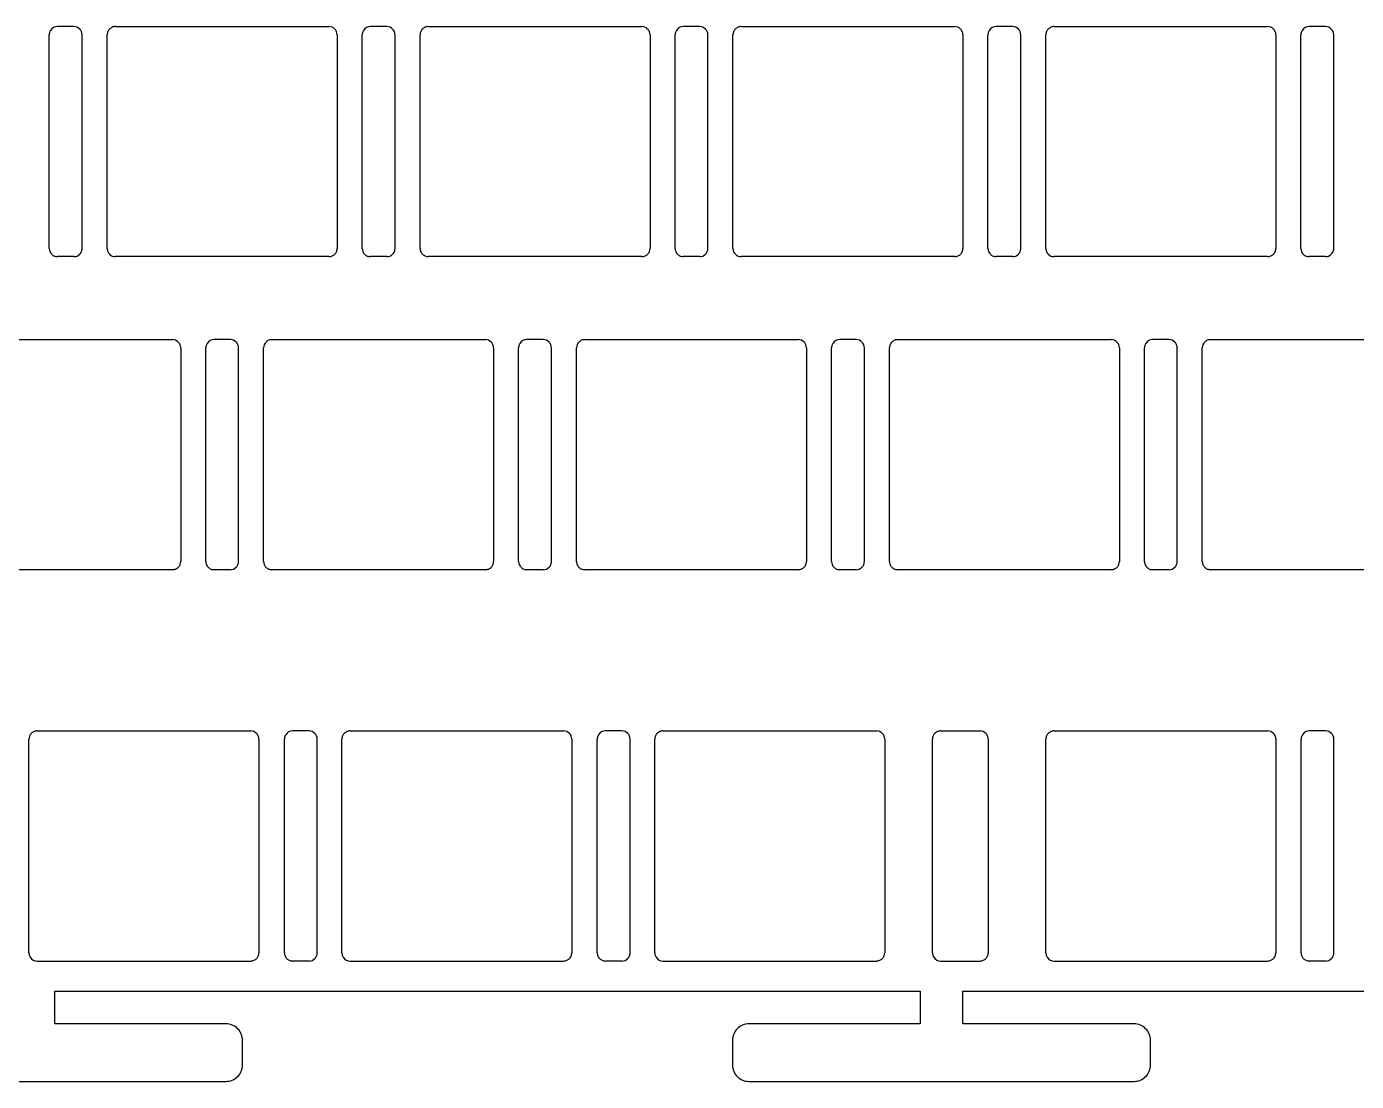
# Model space of a CAD drawing. Header units: millimetres. Extents: x -167 to 146, y -50 to 78.
# Drawn here: x -93.9 to -13, y -50 to 14.2 of the extents above; entities that cross this region are included whole.
import ezdxf

# ---------------------------------------------------------------- set-up
doc = ezdxf.new("R2010")
doc.units = ezdxf.units.MM
doc.layers.get('0').update_dxf_attribs({"linetype": 'CONTINUOUS'})

msp = doc.modelspace()

# ---------------------------------------------------------------- linework, layer by layer
for p, q in [((-88.527, 14.153), (-75.527, 14.153)), ((-75.173, 14.006), (-75.173, 14.006)), ((-69.477, 14.153), (-56.477, 14.153)), ((-56.123, 14.006), (-56.123, 14.006)), ((-50.427, 14.153), (-37.427, 14.153)), ((-37.073, 14.006), (-37.073, 14.006)), ((-31.377, 14.153), (-18.377, 14.153)), ((-18.023, 14.006), (-18.023, 14.006)), ((-92.552, 0.653), (-92.552, 13.653)), ((-90.552, 0.653), (-90.552, 13.653)), ((-89.027, 0.653), (-89.027, 13.653)), ((-75.027, 13.653), (-75.027, 0.653)), ((-73.502, 0.653), (-73.502, 13.653)), ((-71.502, 0.653), (-71.502, 13.653)), ((-69.977, 0.653), (-69.977, 13.653)), ((-55.977, 13.653), (-55.977, 0.653)), ((-54.452, 0.653), (-54.452, 13.653)), ((-52.452, 0.653), (-52.452, 13.653)), ((-50.927, 0.653), (-50.927, 13.653)), ((-36.927, 13.653), (-36.927, 0.653)), ((-35.402, 0.653), (-35.402, 13.653)), ((-33.402, 0.653), (-33.402, 13.653)), ((-31.877, 0.653), (-31.877, 13.653)), ((-17.877, 13.653), (-17.877, 0.653)), ((-16.352, 0.653), (-16.352, 13.653)), ((-14.352, 0.653), (-14.352, 13.653)), ((-91.052, 0.153), (-92.052, 0.153)), ((-75.527, 0.153), (-88.527, 0.153)), ((-72.002, 0.153), (-73.002, 0.153)), ((-56.477, 0.153), (-69.477, 0.153)), ((-52.952, 0.153), (-53.952, 0.153)), ((-37.427, 0.153), (-50.427, 0.153)), ((-33.902, 0.153), (-34.902, 0.153)), ((-18.377, 0.153), (-31.377, 0.153)), ((-14.852, 0.153), (-15.852, 0.153)), ((-98.052, -4.897), (-85.052, -4.897)), ((-84.698, -5.044), (-84.698, -5.044)), ((-84.552, -5.397), (-84.552, -18.397)), ((-83.027, -18.397), (-83.027, -5.397)), ((-81.027, -18.397), (-81.027, -5.397)), ((-79.502, -18.397), (-79.502, -5.397)), ((-79.002, -4.897), (-66.002, -4.897)), ((-65.648, -5.044), (-65.648, -5.044)), ((-65.502, -5.397), (-65.502, -18.397)), ((-63.977, -18.397), (-63.977, -5.397)), ((-61.977, -18.397), (-61.977, -5.397)), ((-60.452, -18.397), (-60.452, -5.397)), ((-59.952, -4.897), (-46.952, -4.897)), ((-46.598, -5.044), (-46.598, -5.044)), ((-46.452, -5.397), (-46.452, -18.397)), ((-44.927, -18.397), (-44.927, -5.397)), ((-42.927, -18.397), (-42.927, -5.397)), ((-41.402, -18.397), (-41.402, -5.397)), ((-40.902, -4.897), (-27.902, -4.897)), ((-27.548, -5.044), (-27.548, -5.044)), ((-27.402, -5.397), (-27.402, -18.397)), ((-25.877, -18.397), (-25.877, -5.397)), ((-23.877, -18.397), (-23.877, -5.397)), ((-22.352, -18.397), (-22.352, -5.397)), ((-21.852, -4.897), (-8.852, -4.897)), ((-85.052, -18.897), (-98.052, -18.897)), ((-81.527, -18.897), (-82.527, -18.897)), ((-66.002, -18.897), (-79.002, -18.897)), ((-62.477, -18.897), (-63.477, -18.897)), ((-46.952, -18.897), (-59.952, -18.897)), ((-43.427, -18.897), (-44.427, -18.897)), ((-27.902, -18.897), (-40.902, -18.897)), ((-24.377, -18.897), (-25.377, -18.897)), ((-8.852, -18.897), (-21.852, -18.897)), ((-93.289, -28.71), (-80.289, -28.71)), ((-79.936, -28.856), (-79.936, -28.857)), ((-74.239, -28.71), (-61.239, -28.71)), ((-60.886, -28.856), (-60.886, -28.857)), ((-55.189, -28.71), (-42.189, -28.71)), ((-41.836, -28.856), (-41.836, -28.857)), ((-38.284, -28.71), (-35.884, -28.71)), ((-31.377, -28.71), (-18.377, -28.71)), ((-18.023, -28.856), (-18.023, -28.857)), ((-93.789, -42.21), (-93.789, -29.21)), ((-79.789, -29.21), (-79.789, -42.21)), ((-78.239, -42.21), (-78.239, -29.21)), ((-76.239, -42.21), (-76.239, -29.21)), ((-74.739, -42.21), (-74.739, -29.21)), ((-60.739, -29.21), (-60.739, -42.21)), ((-59.189, -42.21), (-59.189, -29.21)), ((-57.189, -42.21), (-57.189, -29.21)), ((-55.689, -42.21), (-55.689, -29.21)), ((-41.689, -29.21), (-41.689, -42.21)), ((-38.784, -42.21), (-38.784, -29.21)), ((-35.384, -29.21), (-35.384, -42.21)), ((-31.877, -42.21), (-31.877, -29.21)), ((-17.877, -29.21), (-17.877, -42.21)), ((-16.339, -42.21), (-16.339, -29.21)), ((-14.339, -42.21), (-14.339, -29.21)), ((-93.289, -42.71), (-80.289, -42.71)), ((-93.289, -42.71), (-93.289, -42.71)), ((-76.739, -42.71), (-77.739, -42.71)), ((-74.239, -42.71), (-61.239, -42.71)), ((-74.239, -42.71), (-74.239, -42.71)), ((-57.689, -42.71), (-58.689, -42.71)), ((-55.189, -42.71), (-42.189, -42.71)), ((-55.189, -42.71), (-55.189, -42.71)), ((-38.284, -42.71), (-35.884, -42.71)), ((-38.284, -42.71), (-38.284, -42.71)), ((-31.377, -42.71), (-18.377, -42.71)), ((-31.377, -42.71), (-31.377, -42.71)), ((-14.839, -42.71), (-15.839, -42.71))]:
    msp.add_line(p, q)
msp.add_lwpolyline([(-105.239, -50.036), (-81.792, -50.036, 0.414214), (-80.792, -49.036), (-80.792, -47.536, 0.414214), (-81.792, -46.536), (-92.216, -46.536), (-92.216, -44.536), (-39.532, -44.536), (-39.532, -46.536), (-49.955, -46.536, 0.414214), (-50.955, -47.536), (-50.955, -49.036, 0.414214), (-49.955, -50.036), (-26.508, -50.036, 0.414214), (-25.508, -49.036), (-25.508, -47.536, 0.414214), (-26.508, -46.536), (-36.932, -46.536), (-36.932, -44.536), (15.753, -44.536)], format="xyb")
for centre, radius, start, end in [((-92.053, 13.653), 0.499, 157.48173, 180.01857), ((-92.05, 13.651), 0.502, 147.16153, 157.46929), ((-92.052, 13.653), 0.5, 89.99853, 147.12714), ((-92.05, 13.651), 0.502, 147.15012, 147.16153), ((-92.052, 13.653), 0.5, 89.98707, 89.99853), ((-91.052, 13.653), 0.5, -0.00208, 89.99705), ((-75.528, 13.652), 0.502, 22.54072, 44.92649), ((-75.528, 13.652), 0.502, 21.66453, 22.54072), ((-75.527, 13.653), 0.5, -0.00032, 21.6202), ((-73.003, 13.653), 0.499, 157.48173, 180.01857), ((-73, 13.651), 0.502, 147.16153, 157.46929), ((-73.002, 13.653), 0.5, 89.99853, 147.12714), ((-73, 13.651), 0.502, 147.15012, 147.16153), ((-73.002, 13.653), 0.5, 89.98707, 89.99853), ((-72.002, 13.652), 0.5, 0.01361, 89.9807), ((-56.478, 13.652), 0.502, 22.54072, 44.92649), ((-56.478, 13.652), 0.502, 21.66453, 22.54072), ((-56.477, 13.653), 0.5, -0.00032, 21.6202), ((-53.953, 13.653), 0.499, 157.48173, 180.01857), ((-53.95, 13.651), 0.502, 147.16153, 157.46929), ((-53.952, 13.653), 0.5, 89.99853, 147.12714), ((-53.95, 13.651), 0.502, 147.15012, 147.16153), ((-53.952, 13.653), 0.5, 89.98707, 89.99853), ((-52.952, 13.653), 0.5, -0.00208, 89.99705), ((-37.428, 13.652), 0.502, 22.54072, 44.92649), ((-37.428, 13.652), 0.502, 21.66453, 22.54072), ((-37.427, 13.653), 0.5, -0.00032, 21.6202), ((-34.903, 13.653), 0.499, 157.48173, 180.01857), ((-34.9, 13.651), 0.502, 147.16153, 157.46929), ((-34.902, 13.653), 0.5, 89.99853, 147.12714), ((-34.9, 13.651), 0.502, 147.15012, 147.16153), ((-34.902, 13.653), 0.5, 89.98707, 89.99853), ((-33.902, 13.653), 0.5, -0.00208, 89.99705), ((-18.378, 13.652), 0.502, 22.54072, 44.92649), ((-18.378, 13.652), 0.502, 21.66453, 22.54072), ((-18.377, 13.653), 0.5, -0.00032, 21.6202), ((-15.853, 13.653), 0.499, 157.48173, 180.01857), ((-15.85, 13.651), 0.502, 147.16153, 157.46929), ((-15.852, 13.653), 0.5, 89.99853, 147.12714), ((-15.85, 13.651), 0.502, 147.15012, 147.16153), ((-15.852, 13.653), 0.5, 89.98707, 89.99853), ((-14.852, 13.653), 0.5, -0.00208, 89.99705), ((-85.053, -5.398), 0.502, 22.54044, 44.92659), ((-85.053, -5.398), 0.502, 21.70714, 22.54044), ((-85.052, -5.397), 0.5, -0.00005, 21.66352), ((-82.528, -5.397), 0.499, 157.48173, 180.01857), ((-82.525, -5.399), 0.502, 147.16153, 157.46929), ((-82.527, -5.397), 0.5, 89.99853, 147.12714), ((-82.525, -5.399), 0.502, 147.15012, 147.16153), ((-82.527, -5.397), 0.5, 89.98707, 89.99853), ((-81.527, -5.398), 0.5, 0.01361, 89.9807), ((-66.003, -5.398), 0.502, 22.54044, 44.92659), ((-66.003, -5.398), 0.502, 21.70714, 22.54044), ((-66.002, -5.397), 0.5, -0.00005, 21.66352), ((-63.478, -5.397), 0.499, 157.48173, 180.01857), ((-63.475, -5.399), 0.502, 147.16153, 157.46929), ((-63.477, -5.397), 0.5, 89.99853, 147.12714), ((-63.475, -5.399), 0.502, 147.15012, 147.16153), ((-63.477, -5.397), 0.5, 89.98707, 89.99853), ((-62.477, -5.398), 0.5, 0.01361, 89.9807), ((-46.953, -5.398), 0.502, 22.54044, 44.92659), ((-46.953, -5.398), 0.502, 21.70714, 22.54044), ((-46.952, -5.397), 0.5, -0.00005, 21.66352), ((-44.428, -5.397), 0.499, 157.48173, 180.01857), ((-44.425, -5.399), 0.502, 147.16153, 157.46929), ((-44.427, -5.397), 0.5, 89.99853, 147.12714), ((-44.425, -5.399), 0.502, 147.15012, 147.16153), ((-44.427, -5.397), 0.5, 89.98707, 89.99853), ((-43.427, -5.398), 0.5, 0.01361, 89.9807), ((-27.903, -5.398), 0.502, 22.54044, 44.92659), ((-27.903, -5.398), 0.502, 21.70714, 22.54044), ((-27.902, -5.397), 0.5, -0.00005, 21.66352), ((-25.378, -5.397), 0.499, 157.48173, 180.01857), ((-25.375, -5.399), 0.502, 147.16153, 157.46929), ((-25.377, -5.397), 0.5, 89.99853, 147.12714), ((-25.375, -5.399), 0.502, 147.15012, 147.16153), ((-25.377, -5.397), 0.5, 89.98707, 89.99853), ((-24.377, -5.398), 0.5, 0.01361, 89.9807), ((-80.291, -29.211), 0.502, 22.54044, 44.92659), ((-80.291, -29.211), 0.502, 21.70716, 22.54044), ((-80.289, -29.21), 0.5, -0.00005, 21.66354), ((-77.74, -29.21), 0.499, 157.48176, 180.01856), ((-77.737, -29.211), 0.502, 147.16159, 157.45775), ((-77.739, -29.21), 0.5, 89.99852, 147.13861), ((-77.739, -29.21), 0.5, 89.98706, 89.99852), ((-76.74, -29.21), 0.5, 0.01361, 89.9807), ((-61.241, -29.211), 0.502, 22.54044, 44.92659), ((-61.241, -29.211), 0.502, 21.70716, 22.54044), ((-61.239, -29.21), 0.5, -0.00005, 21.66354), ((-58.69, -29.21), 0.499, 157.48176, 180.01856), ((-58.687, -29.211), 0.502, 147.16159, 157.45775), ((-58.689, -29.21), 0.5, 89.99852, 147.13861), ((-58.689, -29.21), 0.5, 89.98706, 89.99852), ((-57.69, -29.21), 0.5, 0.01361, 89.9807), ((-42.191, -29.211), 0.502, 22.54044, 44.92659), ((-42.191, -29.211), 0.502, 21.70716, 22.54044), ((-42.189, -29.21), 0.5, -0.00005, 21.66354), ((-18.378, -29.211), 0.502, 22.54044, 44.92659), ((-18.378, -29.211), 0.502, 21.70716, 22.54044), ((-18.377, -29.21), 0.5, -0.00005, 21.66354), ((-15.84, -29.21), 0.499, 157.48176, 180.01856), ((-15.837, -29.211), 0.502, 147.16159, 157.45775), ((-15.839, -29.21), 0.5, 89.99852, 147.13861), ((-15.839, -29.21), 0.5, 89.98706, 89.99852), ((-14.84, -29.21), 0.5, 0.01361, 89.9807), ((-93.29, -42.21), 0.499, 179.98142, 202.50682), ((-93.287, -42.209), 0.502, 202.53034, 212.77516), ((-93.289, -42.21), 0.5, 212.80896, 269.99004), ((-93.289, -42.21), 0.5, 212.79751, 212.80896), ((-74.24, -42.21), 0.499, 179.98142, 202.50682), ((-74.237, -42.209), 0.502, 202.53034, 212.77516), ((-74.239, -42.21), 0.5, 212.80896, 269.99004), ((-74.239, -42.21), 0.5, 212.79751, 212.80896), ((-55.19, -42.21), 0.499, 179.98142, 202.50682), ((-55.187, -42.209), 0.502, 202.53034, 212.77516), ((-55.189, -42.21), 0.5, 212.80896, 269.99004), ((-55.189, -42.21), 0.5, 212.79751, 212.80896), ((-38.284, -42.21), 0.5, 212.84383, 269.99005), ((-31.378, -42.21), 0.499, 179.98142, 202.50682), ((-31.375, -42.209), 0.502, 202.53034, 212.77516), ((-31.377, -42.21), 0.5, 212.80896, 269.99004), ((-31.377, -42.21), 0.5, 212.79751, 212.80896)]:
    msp.add_arc(centre, radius, start, end)
for centre in [(-75.485, 13.752), (-56.435, 13.752), (-37.385, 13.752), (-18.335, 13.752), (-85.01, -5.298), (-65.96, -5.298), (-46.91, -5.298), (-27.86, -5.298), (-80.248, -29.111), (-61.198, -29.111), (-42.148, -29.111), (-18.335, -29.111)]:
    msp.add_ellipse(centre, major_axis=(-0.413, 0.173), ratio=0.875966, start_param=4.273687, end_param=5.157863)
for points, knots in [([(-91.052, 14.153), (-91.353, 14.153), (-91.655, 14.153), (-91.993, 14.153), (-92.024, 14.153), (-92.052, 14.153)], [0, 0, 0, 0, 0.0904295, 0.0904295, 0.1014512, 0.1014512, 0.1014512, 0.1014512]), ([(-88.527, 14.153), (-88.561, 14.153), (-88.595, 14.149), (-88.662, 14.135), (-88.695, 14.125), (-88.791, 14.083), (-88.844, 14.043), (-88.927, 13.959), (-88.962, 13.906), (-89, 13.818), (-89.01, 13.786), (-89.023, 13.72), (-89.027, 13.686), (-89.027, 13.653)], [0, 0, 0, 0, 0.01027009, 0.01027009, 0.02053614, 0.02053614, 0.04201604, 0.04201604, 0.06606372, 0.06606372, 0.07896035, 0.07896035, 0.09191855, 0.09191855, 0.09191855, 0.09191855]), ([(-72.002, 14.153), (-72.303, 14.153), (-72.605, 14.153), (-72.943, 14.153), (-72.974, 14.153), (-73.002, 14.153)], [0, 0, 0, 0, 0.0904295, 0.0904295, 0.1014512, 0.1014512, 0.1014512, 0.1014512]), ([(-69.477, 14.153), (-69.511, 14.153), (-69.545, 14.149), (-69.612, 14.135), (-69.645, 14.125), (-69.741, 14.083), (-69.794, 14.043), (-69.877, 13.959), (-69.912, 13.906), (-69.95, 13.818), (-69.96, 13.786), (-69.973, 13.72), (-69.977, 13.686), (-69.977, 13.653)], [0, 0, 0, 0, 0.01027009, 0.01027009, 0.02053614, 0.02053614, 0.04201604, 0.04201604, 0.06606372, 0.06606372, 0.07896035, 0.07896035, 0.09191855, 0.09191855, 0.09191855, 0.09191855]), ([(-52.952, 14.153), (-53.253, 14.153), (-53.555, 14.153), (-53.893, 14.153), (-53.924, 14.153), (-53.952, 14.153)], [0, 0, 0, 0, 0.0904295, 0.0904295, 0.1014512, 0.1014512, 0.1014512, 0.1014512]), ([(-50.427, 14.153), (-50.461, 14.153), (-50.495, 14.149), (-50.562, 14.135), (-50.595, 14.125), (-50.691, 14.083), (-50.744, 14.043), (-50.827, 13.959), (-50.862, 13.906), (-50.9, 13.818), (-50.91, 13.786), (-50.923, 13.72), (-50.927, 13.686), (-50.927, 13.653)], [0, 0, 0, 0, 0.01027009, 0.01027009, 0.02053614, 0.02053614, 0.04201604, 0.04201604, 0.06606372, 0.06606372, 0.07896035, 0.07896035, 0.09191855, 0.09191855, 0.09191855, 0.09191855]), ([(-33.902, 14.153), (-34.203, 14.153), (-34.505, 14.153), (-34.843, 14.153), (-34.874, 14.153), (-34.902, 14.153)], [0, 0, 0, 0, 0.0904295, 0.0904295, 0.1014512, 0.1014512, 0.1014512, 0.1014512]), ([(-31.377, 14.153), (-31.411, 14.153), (-31.445, 14.149), (-31.512, 14.135), (-31.545, 14.125), (-31.641, 14.083), (-31.694, 14.043), (-31.777, 13.959), (-31.812, 13.906), (-31.85, 13.818), (-31.86, 13.786), (-31.873, 13.72), (-31.877, 13.686), (-31.877, 13.653)], [0, 0, 0, 0, 0.01027009, 0.01027009, 0.02053614, 0.02053614, 0.04201604, 0.04201604, 0.06606372, 0.06606372, 0.07896035, 0.07896035, 0.09191855, 0.09191855, 0.09191855, 0.09191855]), ([(-14.852, 14.153), (-15.153, 14.153), (-15.455, 14.153), (-15.793, 14.153), (-15.824, 14.153), (-15.852, 14.153)], [0, 0, 0, 0, 0.0904295, 0.0904295, 0.1014512, 0.1014512, 0.1014512, 0.1014512]), ([(-92.552, 0.653), (-92.552, 0.521), (-92.498, 0.391), (-92.405, 0.299), (-92.405, 0.299), (-92.359, 0.253), (-92.304, 0.216), (-92.243, 0.191), (-92.243, 0.191), (-92.183, 0.166), (-92.118, 0.153), (-92.052, 0.153)], [-7337.2849401, -7337.2849401, -7337.2849401, -7337.2849401, -7336.882192, -7336.882192, -7336.882089, -7336.882089, -7336.6847632, -7336.6847632, -7336.6846628, -7336.6846628, -7336.4870475, -7336.4870475, -7336.4870475, -7336.4870475]), ([(-91.052, 0.153), (-90.92, 0.153), (-90.79, 0.207), (-90.698, 0.299), (-90.698, 0.299), (-90.652, 0.345), (-90.615, 0.401), (-90.59, 0.461), (-90.59, 0.461), (-90.565, 0.522), (-90.552, 0.587), (-90.552, 0.653)], [-7335.4870539, -7335.4870539, -7335.4870539, -7335.4870539, -7335.0843058, -7335.0843058, -7335.0842029, -7335.0842029, -7334.8868771, -7334.8868771, -7334.8867766, -7334.8867766, -7334.6891613, -7334.6891613, -7334.6891613, -7334.6891613]), ([(-89.027, 0.653), (-89.027, 0.587), (-89.014, 0.522), (-88.989, 0.461), (-88.989, 0.461), (-88.964, 0.401), (-88.927, 0.345), (-88.881, 0.299), (-88.881, 0.299), (-88.788, 0.207), (-88.659, 0.153), (-88.527, 0.153)], [-2646.9492453, -2646.9492453, -2646.9492453, -2646.9492453, -2646.7517285, -2646.7517285, -2646.751628, -2646.751628, -2646.5543003, -2646.5543003, -2646.5541994, -2646.5541994, -2646.1513534, -2646.1513534, -2646.1513534, -2646.1513534]), ([(-75.527, 0.153), (-75.493, 0.153), (-75.459, 0.156), (-75.392, 0.17), (-75.359, 0.18), (-75.263, 0.222), (-75.21, 0.262), (-75.127, 0.346), (-75.092, 0.399), (-75.054, 0.487), (-75.044, 0.519), (-75.03, 0.585), (-75.027, 0.619), (-75.027, 0.653)], [0, 0, 0, 0, 0.01027007, 0.01027007, 0.02053614, 0.02053614, 0.04201604, 0.04201604, 0.06606376, 0.06606376, 0.07896042, 0.07896042, 0.09191864, 0.09191864, 0.09191864, 0.09191864]), ([(-73.502, 0.653), (-73.502, 0.521), (-73.448, 0.391), (-73.355, 0.299), (-73.355, 0.299), (-73.309, 0.253), (-73.254, 0.216), (-73.193, 0.191), (-73.193, 0.191), (-73.133, 0.166), (-73.068, 0.153), (-73.002, 0.153)], [-7025.5943971, -7025.5943971, -7025.5943971, -7025.5943971, -7025.191649, -7025.191649, -7025.191546, -7025.191546, -7024.9942201, -7024.9942201, -7024.9941197, -7024.9941197, -7024.7965044, -7024.7965044, -7024.7965044, -7024.7965044]), ([(-72.002, 0.153), (-71.87, 0.153), (-71.74, 0.207), (-71.648, 0.299), (-71.648, 0.299), (-71.602, 0.345), (-71.565, 0.401), (-71.54, 0.461), (-71.54, 0.461), (-71.515, 0.522), (-71.502, 0.587), (-71.502, 0.653)], [-7023.7965109, -7023.7965109, -7023.7965109, -7023.7965109, -7023.3937628, -7023.3937628, -7023.3936598, -7023.3936598, -7023.196334, -7023.196334, -7023.1962335, -7023.1962335, -7022.9986183, -7022.9986183, -7022.9986183, -7022.9986183]), ([(-69.977, 0.653), (-69.977, 0.618), (-69.973, 0.584), (-69.959, 0.517), (-69.949, 0.485), (-69.907, 0.388), (-69.868, 0.336), (-69.783, 0.253), (-69.73, 0.218), (-69.642, 0.18), (-69.61, 0.17), (-69.544, 0.156), (-69.511, 0.153), (-69.477, 0.153)], [0, 0, 0, 0, 0.01027008, 0.01027008, 0.02053614, 0.02053614, 0.04201601, 0.04201601, 0.06606367, 0.06606367, 0.07896028, 0.07896028, 0.09191847, 0.09191847, 0.09191847, 0.09191847]), ([(-56.477, 0.153), (-56.443, 0.153), (-56.409, 0.156), (-56.342, 0.17), (-56.309, 0.18), (-56.213, 0.222), (-56.16, 0.262), (-56.077, 0.346), (-56.042, 0.399), (-56.004, 0.487), (-55.994, 0.519), (-55.98, 0.585), (-55.977, 0.619), (-55.977, 0.653)], [0, 0, 0, 0, 0.01027007, 0.01027007, 0.02053614, 0.02053614, 0.04201604, 0.04201604, 0.06606376, 0.06606376, 0.07896042, 0.07896042, 0.09191864, 0.09191864, 0.09191864, 0.09191864]), ([(-54.452, 0.653), (-54.452, 0.521), (-54.398, 0.391), (-54.305, 0.299), (-54.305, 0.299), (-54.259, 0.253), (-54.204, 0.216), (-54.143, 0.191), (-54.143, 0.191), (-54.083, 0.166), (-54.018, 0.153), (-53.952, 0.153)], [-6994.4229226, -6994.4229226, -6994.4229226, -6994.4229226, -6994.0201745, -6994.0201745, -6994.0200715, -6994.0200715, -6993.8227457, -6993.8227457, -6993.8226453, -6993.8226453, -6993.62503, -6993.62503, -6993.62503, -6993.62503]), ([(-52.952, 0.153), (-52.82, 0.153), (-52.69, 0.207), (-52.598, 0.299), (-52.598, 0.299), (-52.552, 0.345), (-52.515, 0.401), (-52.49, 0.461), (-52.49, 0.461), (-52.465, 0.522), (-52.452, 0.587), (-52.452, 0.653)], [-6992.6250364, -6992.6250364, -6992.6250364, -6992.6250364, -6992.2222883, -6992.2222883, -6992.2221854, -6992.2221854, -6992.0248596, -6992.0248596, -6992.0247591, -6992.0247591, -6991.8271438, -6991.8271438, -6991.8271438, -6991.8271438]), ([(-50.927, 0.653), (-50.927, 0.587), (-50.914, 0.522), (-50.889, 0.461), (-50.889, 0.461), (-50.864, 0.401), (-50.827, 0.345), (-50.781, 0.299), (-50.781, 0.299), (-50.688, 0.207), (-50.559, 0.153), (-50.427, 0.153)], [-2536.5685985, -2536.5685985, -2536.5685985, -2536.5685985, -2536.3710817, -2536.3710817, -2536.3709812, -2536.3709812, -2536.1736535, -2536.1736535, -2536.1735526, -2536.1735526, -2535.7707066, -2535.7707066, -2535.7707066, -2535.7707066]), ([(-37.427, 0.153), (-37.393, 0.153), (-37.359, 0.156), (-37.292, 0.17), (-37.259, 0.18), (-37.163, 0.222), (-37.11, 0.262), (-37.027, 0.346), (-36.992, 0.399), (-36.954, 0.487), (-36.944, 0.519), (-36.93, 0.585), (-36.927, 0.619), (-36.927, 0.653)], [0, 0, 0, 0, 0.01027007, 0.01027007, 0.02053614, 0.02053614, 0.04201604, 0.04201604, 0.06606376, 0.06606376, 0.07896042, 0.07896042, 0.09191864, 0.09191864, 0.09191864, 0.09191864]), ([(-35.402, 0.653), (-35.402, 0.521), (-35.348, 0.391), (-35.255, 0.299), (-35.255, 0.299), (-35.209, 0.253), (-35.154, 0.216), (-35.093, 0.191), (-35.093, 0.191), (-35.033, 0.166), (-34.968, 0.153), (-34.902, 0.153)], [-6963.2514482, -6963.2514482, -6963.2514482, -6963.2514482, -6962.8487001, -6962.8487001, -6962.8485971, -6962.8485971, -6962.6512713, -6962.6512713, -6962.6511708, -6962.6511708, -6962.4535556, -6962.4535556, -6962.4535556, -6962.4535556]), ([(-33.902, 0.153), (-33.77, 0.153), (-33.64, 0.207), (-33.548, 0.299), (-33.548, 0.299), (-33.502, 0.345), (-33.465, 0.401), (-33.44, 0.461), (-33.44, 0.461), (-33.415, 0.522), (-33.402, 0.587), (-33.402, 0.653)], [-6961.453562, -6961.453562, -6961.453562, -6961.453562, -6961.0508139, -6961.0508139, -6961.0507109, -6961.0507109, -6960.8533851, -6960.8533851, -6960.8532847, -6960.8532847, -6960.6556694, -6960.6556694, -6960.6556694, -6960.6556694]), ([(-31.877, 0.653), (-31.877, 0.587), (-31.864, 0.522), (-31.839, 0.461), (-31.839, 0.461), (-31.814, 0.401), (-31.777, 0.345), (-31.731, 0.299), (-31.731, 0.299), (-31.638, 0.207), (-31.509, 0.153), (-31.377, 0.153)], [-2481.3782751, -2481.3782751, -2481.3782751, -2481.3782751, -2481.1807584, -2481.1807584, -2481.1806578, -2481.1806578, -2480.9833301, -2480.9833301, -2480.9832292, -2480.9832292, -2480.5803832, -2480.5803832, -2480.5803832, -2480.5803832]), ([(-18.377, 0.153), (-18.343, 0.153), (-18.309, 0.156), (-18.242, 0.17), (-18.209, 0.18), (-18.113, 0.222), (-18.06, 0.262), (-17.977, 0.346), (-17.942, 0.399), (-17.904, 0.487), (-17.894, 0.519), (-17.88, 0.585), (-17.877, 0.619), (-17.877, 0.653)], [0, 0, 0, 0, 0.01027007, 0.01027007, 0.02053614, 0.02053614, 0.04201604, 0.04201604, 0.06606376, 0.06606376, 0.07896042, 0.07896042, 0.09191864, 0.09191864, 0.09191864, 0.09191864]), ([(-16.352, 0.653), (-16.352, 0.521), (-16.298, 0.391), (-16.205, 0.299), (-16.205, 0.299), (-16.159, 0.253), (-16.104, 0.216), (-16.043, 0.191), (-16.043, 0.191), (-15.983, 0.166), (-15.918, 0.153), (-15.852, 0.153)], [-6932.0799738, -6932.0799738, -6932.0799738, -6932.0799738, -6931.6772257, -6931.6772257, -6931.6771227, -6931.6771227, -6931.4797969, -6931.4797969, -6931.4796964, -6931.4796964, -6931.2820811, -6931.2820811, -6931.2820811, -6931.2820811]), ([(-14.852, 0.153), (-14.72, 0.153), (-14.59, 0.207), (-14.498, 0.299), (-14.498, 0.299), (-14.452, 0.345), (-14.415, 0.401), (-14.39, 0.461), (-14.39, 0.461), (-14.365, 0.522), (-14.352, 0.587), (-14.352, 0.653)], [-6930.2820876, -6930.2820876, -6930.2820876, -6930.2820876, -6929.8793395, -6929.8793395, -6929.8792365, -6929.8792365, -6929.6819107, -6929.6819107, -6929.6818102, -6929.6818102, -6929.484195, -6929.484195, -6929.484195, -6929.484195]), ([(-81.527, -4.897), (-81.828, -4.897), (-82.13, -4.897), (-82.468, -4.897), (-82.499, -4.897), (-82.527, -4.897)], [0, 0, 0, 0, 0.0904295, 0.0904295, 0.1014512, 0.1014512, 0.1014512, 0.1014512]), ([(-79.002, -4.897), (-79.068, -4.897), (-79.133, -4.91), (-79.193, -4.935), (-79.193, -4.935), (-79.254, -4.961), (-79.309, -4.998), (-79.355, -5.044), (-79.355, -5.044), (-79.448, -5.136), (-79.502, -5.265), (-79.502, -5.397)], [-1904.8923052, -1904.8923052, -1904.8923052, -1904.8923052, -1904.6947907, -1904.6947907, -1904.6946901, -1904.6946901, -1904.4973625, -1904.4973625, -1904.4972615, -1904.4972615, -1904.0944156, -1904.0944156, -1904.0944156, -1904.0944156]), ([(-62.477, -4.897), (-62.778, -4.897), (-63.08, -4.897), (-63.418, -4.897), (-63.449, -4.897), (-63.477, -4.897)], [0, 0, 0, 0, 0.0904295, 0.0904295, 0.1014512, 0.1014512, 0.1014512, 0.1014512]), ([(-59.952, -4.897), (-60.018, -4.897), (-60.083, -4.91), (-60.143, -4.935), (-60.143, -4.935), (-60.204, -4.961), (-60.259, -4.998), (-60.305, -5.044), (-60.305, -5.044), (-60.398, -5.136), (-60.452, -5.265), (-60.452, -5.397)], [-1849.7019842, -1849.7019842, -1849.7019842, -1849.7019842, -1849.5044698, -1849.5044698, -1849.5043692, -1849.5043692, -1849.3070415, -1849.3070415, -1849.3069406, -1849.3069406, -1848.9040946, -1848.9040946, -1848.9040946, -1848.9040946]), ([(-43.427, -4.897), (-43.728, -4.897), (-44.03, -4.897), (-44.368, -4.897), (-44.399, -4.897), (-44.427, -4.897)], [0, 0, 0, 0, 0.0904295, 0.0904295, 0.1014512, 0.1014512, 0.1014512, 0.1014512]), ([(-40.902, -4.897), (-40.968, -4.897), (-41.033, -4.91), (-41.093, -4.935), (-41.093, -4.935), (-41.154, -4.961), (-41.209, -4.998), (-41.255, -5.044), (-41.255, -5.044), (-41.348, -5.136), (-41.402, -5.265), (-41.402, -5.397)], [-1794.5116633, -1794.5116633, -1794.5116633, -1794.5116633, -1794.3141488, -1794.3141488, -1794.3140482, -1794.3140482, -1794.1167206, -1794.1167206, -1794.1166196, -1794.1166196, -1793.7137737, -1793.7137737, -1793.7137737, -1793.7137737]), ([(-24.377, -4.897), (-24.678, -4.897), (-24.98, -4.897), (-25.318, -4.897), (-25.349, -4.897), (-25.377, -4.897)], [0, 0, 0, 0, 0.0904295, 0.0904295, 0.1014512, 0.1014512, 0.1014512, 0.1014512]), ([(-21.852, -4.897), (-21.918, -4.897), (-21.983, -4.91), (-22.043, -4.935), (-22.043, -4.935), (-22.104, -4.961), (-22.159, -4.998), (-22.205, -5.044), (-22.205, -5.044), (-22.298, -5.136), (-22.352, -5.265), (-22.352, -5.397)], [-1739.3213423, -1739.3213423, -1739.3213423, -1739.3213423, -1739.1238279, -1739.1238279, -1739.1237273, -1739.1237273, -1738.9263996, -1738.9263996, -1738.9262987, -1738.9262987, -1738.5234527, -1738.5234527, -1738.5234527, -1738.5234527]), ([(-85.052, -18.897), (-85.018, -18.897), (-84.984, -18.894), (-84.917, -18.88), (-84.884, -18.87), (-84.788, -18.828), (-84.735, -18.788), (-84.652, -18.704), (-84.617, -18.651), (-84.579, -18.563), (-84.569, -18.531), (-84.555, -18.465), (-84.552, -18.431), (-84.552, -18.397)], [0, 0, 0, 0, 0.01027007, 0.01027007, 0.02053613, 0.02053613, 0.04201603, 0.04201603, 0.06606374, 0.06606374, 0.07896039, 0.07896039, 0.09191861, 0.09191861, 0.09191861, 0.09191861]), ([(-83.027, -18.397), (-83.027, -18.529), (-82.973, -18.659), (-82.88, -18.751), (-82.88, -18.751), (-82.834, -18.797), (-82.779, -18.834), (-82.718, -18.859), (-82.718, -18.859), (-82.658, -18.884), (-82.593, -18.897), (-82.527, -18.897)], [-7306.1149569, -7306.1149569, -7306.1149569, -7306.1149569, -7305.7122088, -7305.7122088, -7305.7121058, -7305.7121058, -7305.51478, -7305.51478, -7305.5146795, -7305.5146795, -7305.3170642, -7305.3170642, -7305.3170642, -7305.3170642]), ([(-81.527, -18.897), (-81.395, -18.897), (-81.265, -18.843), (-81.173, -18.751), (-81.173, -18.751), (-81.127, -18.705), (-81.09, -18.649), (-81.065, -18.589), (-81.065, -18.589), (-81.04, -18.528), (-81.027, -18.463), (-81.027, -18.397)], [-7304.3170707, -7304.3170707, -7304.3170707, -7304.3170707, -7303.9143226, -7303.9143226, -7303.9142196, -7303.9142196, -7303.7168938, -7303.7168938, -7303.7167934, -7303.7167934, -7303.5191781, -7303.5191781, -7303.5191781, -7303.5191781]), ([(-79.502, -18.397), (-79.502, -18.432), (-79.498, -18.466), (-79.484, -18.533), (-79.474, -18.565), (-79.432, -18.662), (-79.393, -18.714), (-79.308, -18.797), (-79.255, -18.832), (-79.167, -18.87), (-79.135, -18.88), (-79.069, -18.894), (-79.036, -18.897), (-79.002, -18.897)], [0, 0, 0, 0, 0.01027008, 0.01027008, 0.02053614, 0.02053614, 0.04201602, 0.04201602, 0.06606369, 0.06606369, 0.07896032, 0.07896032, 0.09191852, 0.09191852, 0.09191852, 0.09191852]), ([(-66.002, -18.897), (-65.968, -18.897), (-65.934, -18.894), (-65.867, -18.88), (-65.834, -18.87), (-65.738, -18.828), (-65.685, -18.788), (-65.602, -18.704), (-65.567, -18.651), (-65.529, -18.563), (-65.519, -18.531), (-65.505, -18.465), (-65.502, -18.431), (-65.502, -18.397)], [0, 0, 0, 0, 0.01027007, 0.01027007, 0.02053613, 0.02053613, 0.04201603, 0.04201603, 0.06606374, 0.06606374, 0.07896039, 0.07896039, 0.09191861, 0.09191861, 0.09191861, 0.09191861]), ([(-63.977, -18.397), (-63.977, -18.529), (-63.923, -18.659), (-63.83, -18.751), (-63.83, -18.751), (-63.784, -18.797), (-63.729, -18.834), (-63.668, -18.859), (-63.668, -18.859), (-63.608, -18.884), (-63.543, -18.897), (-63.477, -18.897)], [-7056.7643803, -7056.7643803, -7056.7643803, -7056.7643803, -7056.3616322, -7056.3616322, -7056.3615292, -7056.3615292, -7056.1642034, -7056.1642034, -7056.1641029, -7056.1641029, -7055.9664877, -7055.9664877, -7055.9664877, -7055.9664877]), ([(-62.477, -18.897), (-62.345, -18.897), (-62.215, -18.843), (-62.123, -18.751), (-62.123, -18.751), (-62.077, -18.705), (-62.04, -18.649), (-62.015, -18.589), (-62.015, -18.589), (-61.99, -18.528), (-61.977, -18.463), (-61.977, -18.397)], [-7054.9664941, -7054.9664941, -7054.9664941, -7054.9664941, -7054.563746, -7054.563746, -7054.5636431, -7054.5636431, -7054.3663172, -7054.3663172, -7054.3662168, -7054.3662168, -7054.1686015, -7054.1686015, -7054.1686015, -7054.1686015]), ([(-60.452, -18.397), (-60.452, -18.432), (-60.448, -18.466), (-60.434, -18.533), (-60.424, -18.565), (-60.382, -18.662), (-60.343, -18.714), (-60.258, -18.797), (-60.205, -18.832), (-60.117, -18.87), (-60.085, -18.88), (-60.019, -18.894), (-59.986, -18.897), (-59.952, -18.897)], [0, 0, 0, 0, 0.01027008, 0.01027008, 0.02053614, 0.02053614, 0.04201602, 0.04201602, 0.06606369, 0.06606369, 0.07896032, 0.07896032, 0.09191852, 0.09191852, 0.09191852, 0.09191852]), ([(-46.952, -18.897), (-46.918, -18.897), (-46.884, -18.894), (-46.817, -18.88), (-46.784, -18.87), (-46.688, -18.828), (-46.635, -18.788), (-46.552, -18.704), (-46.517, -18.651), (-46.479, -18.563), (-46.469, -18.531), (-46.455, -18.465), (-46.452, -18.431), (-46.452, -18.397)], [0, 0, 0, 0, 0.01027007, 0.01027007, 0.02053613, 0.02053613, 0.04201603, 0.04201603, 0.06606374, 0.06606374, 0.07896039, 0.07896039, 0.09191861, 0.09191861, 0.09191861, 0.09191861]), ([(-44.927, -18.397), (-44.927, -18.529), (-44.873, -18.659), (-44.78, -18.751), (-44.78, -18.751), (-44.734, -18.797), (-44.679, -18.834), (-44.618, -18.859), (-44.618, -18.859), (-44.558, -18.884), (-44.493, -18.897), (-44.427, -18.897)], [-7087.9343635, -7087.9343635, -7087.9343635, -7087.9343635, -7087.5316154, -7087.5316154, -7087.5315125, -7087.5315125, -7087.3341866, -7087.3341866, -7087.3340862, -7087.3340862, -7087.1364709, -7087.1364709, -7087.1364709, -7087.1364709]), ([(-43.427, -18.897), (-43.295, -18.897), (-43.165, -18.843), (-43.073, -18.751), (-43.073, -18.751), (-43.027, -18.705), (-42.99, -18.649), (-42.965, -18.589), (-42.965, -18.589), (-42.94, -18.528), (-42.927, -18.463), (-42.927, -18.397)], [-7086.1364774, -7086.1364774, -7086.1364774, -7086.1364774, -7085.7337293, -7085.7337293, -7085.7336263, -7085.7336263, -7085.5363005, -7085.5363005, -7085.5362, -7085.5362, -7085.3385847, -7085.3385847, -7085.3385847, -7085.3385847]), ([(-41.402, -18.397), (-41.402, -18.432), (-41.398, -18.466), (-41.384, -18.533), (-41.374, -18.565), (-41.332, -18.662), (-41.293, -18.714), (-41.208, -18.797), (-41.155, -18.832), (-41.067, -18.87), (-41.035, -18.88), (-40.969, -18.894), (-40.936, -18.897), (-40.902, -18.897)], [0, 0, 0, 0, 0.01027008, 0.01027008, 0.02053614, 0.02053614, 0.04201602, 0.04201602, 0.06606369, 0.06606369, 0.07896032, 0.07896032, 0.09191852, 0.09191852, 0.09191852, 0.09191852]), ([(-27.902, -18.897), (-27.868, -18.897), (-27.834, -18.894), (-27.767, -18.88), (-27.734, -18.87), (-27.638, -18.828), (-27.585, -18.788), (-27.502, -18.704), (-27.467, -18.651), (-27.429, -18.563), (-27.419, -18.531), (-27.405, -18.465), (-27.402, -18.431), (-27.402, -18.397)], [0, 0, 0, 0, 0.01027007, 0.01027007, 0.02053613, 0.02053613, 0.04201603, 0.04201603, 0.06606374, 0.06606374, 0.07896039, 0.07896039, 0.09191861, 0.09191861, 0.09191861, 0.09191861]), ([(-25.877, -18.397), (-25.877, -18.529), (-25.823, -18.659), (-25.73, -18.751), (-25.73, -18.751), (-25.684, -18.797), (-25.629, -18.834), (-25.568, -18.859), (-25.568, -18.859), (-25.508, -18.884), (-25.443, -18.897), (-25.377, -18.897)], [-7119.1043468, -7119.1043468, -7119.1043468, -7119.1043468, -7118.7015987, -7118.7015987, -7118.7014957, -7118.7014957, -7118.5041699, -7118.5041699, -7118.5040694, -7118.5040694, -7118.3064541, -7118.3064541, -7118.3064541, -7118.3064541]), ([(-24.377, -18.897), (-24.245, -18.897), (-24.115, -18.843), (-24.023, -18.751), (-24.023, -18.751), (-23.977, -18.705), (-23.94, -18.649), (-23.915, -18.589), (-23.915, -18.589), (-23.89, -18.528), (-23.877, -18.463), (-23.877, -18.397)], [-7117.3064606, -7117.3064606, -7117.3064606, -7117.3064606, -7116.9037125, -7116.9037125, -7116.9036095, -7116.9036095, -7116.7062837, -7116.7062837, -7116.7061833, -7116.7061833, -7116.508568, -7116.508568, -7116.508568, -7116.508568]), ([(-22.352, -18.397), (-22.352, -18.432), (-22.348, -18.466), (-22.334, -18.533), (-22.324, -18.565), (-22.282, -18.662), (-22.243, -18.714), (-22.158, -18.797), (-22.105, -18.832), (-22.017, -18.87), (-21.985, -18.88), (-21.919, -18.894), (-21.886, -18.897), (-21.852, -18.897)], [0, 0, 0, 0, 0.01027008, 0.01027008, 0.02053614, 0.02053614, 0.04201602, 0.04201602, 0.06606369, 0.06606369, 0.07896032, 0.07896032, 0.09191852, 0.09191852, 0.09191852, 0.09191852]), ([(-93.289, -28.71), (-93.324, -28.71), (-93.358, -28.713), (-93.425, -28.727), (-93.457, -28.738), (-93.554, -28.78), (-93.606, -28.819), (-93.689, -28.903), (-93.724, -28.956), (-93.762, -29.045), (-93.772, -29.077), (-93.786, -29.143), (-93.789, -29.176), (-93.789, -29.21)], [0, 0, 0, 0, 0.01027009, 0.01027009, 0.02053614, 0.02053614, 0.04201605, 0.04201605, 0.06606377, 0.06606377, 0.07896043, 0.07896043, 0.09191865, 0.09191865, 0.09191865, 0.09191865]), ([(-76.739, -28.71), (-77.041, -28.71), (-77.342, -28.71), (-77.68, -28.71), (-77.711, -28.71), (-77.739, -28.71)], [0, 0, 0, 0, 0.0904295, 0.0904295, 0.1014512, 0.1014512, 0.1014512, 0.1014512]), ([(-74.239, -28.71), (-74.274, -28.71), (-74.308, -28.713), (-74.375, -28.727), (-74.407, -28.738), (-74.504, -28.78), (-74.556, -28.819), (-74.639, -28.903), (-74.674, -28.956), (-74.712, -29.045), (-74.722, -29.077), (-74.736, -29.143), (-74.739, -29.176), (-74.739, -29.21)], [0, 0, 0, 0, 0.01027009, 0.01027009, 0.02053614, 0.02053614, 0.04201605, 0.04201605, 0.06606377, 0.06606377, 0.07896043, 0.07896043, 0.09191865, 0.09191865, 0.09191865, 0.09191865]), ([(-57.689, -28.71), (-57.991, -28.71), (-58.292, -28.71), (-58.63, -28.71), (-58.661, -28.71), (-58.689, -28.71)], [0, 0, 0, 0, 0.0904295, 0.0904295, 0.1014512, 0.1014512, 0.1014512, 0.1014512]), ([(-55.189, -28.71), (-55.224, -28.71), (-55.258, -28.713), (-55.325, -28.727), (-55.357, -28.738), (-55.454, -28.78), (-55.506, -28.819), (-55.589, -28.903), (-55.624, -28.956), (-55.662, -29.045), (-55.672, -29.077), (-55.686, -29.143), (-55.689, -29.176), (-55.689, -29.21)], [0, 0, 0, 0, 0.01027009, 0.01027009, 0.02053614, 0.02053614, 0.04201605, 0.04201605, 0.06606377, 0.06606377, 0.07896043, 0.07896043, 0.09191865, 0.09191865, 0.09191865, 0.09191865]), ([(-38.284, -28.71), (-38.319, -28.71), (-38.353, -28.713), (-38.42, -28.727), (-38.452, -28.738), (-38.549, -28.78), (-38.601, -28.819), (-38.684, -28.903), (-38.719, -28.956), (-38.757, -29.045), (-38.767, -29.077), (-38.781, -29.143), (-38.784, -29.176), (-38.784, -29.21)], [0, 0, 0, 0, 0.01027009, 0.01027009, 0.02053614, 0.02053614, 0.04201605, 0.04201605, 0.06606377, 0.06606377, 0.07896043, 0.07896043, 0.09191865, 0.09191865, 0.09191865, 0.09191865]), ([(-35.384, -29.21), (-35.384, -29.144), (-35.397, -29.079), (-35.422, -29.019), (-35.422, -29.019), (-35.447, -28.958), (-35.484, -28.903), (-35.53, -28.857), (-35.53, -28.857), (-35.623, -28.764), (-35.752, -28.71), (-35.884, -28.71)], [-5562.2719748, -5562.2719748, -5562.2719748, -5562.2719748, -5562.074459, -5562.074459, -5562.0743585, -5562.0743585, -5561.877035, -5561.877035, -5561.876934, -5561.876934, -5561.4740881, -5561.4740881, -5561.4740881, -5561.4740881]), ([(-31.377, -28.71), (-31.411, -28.71), (-31.445, -28.713), (-31.512, -28.727), (-31.545, -28.738), (-31.641, -28.78), (-31.694, -28.819), (-31.777, -28.903), (-31.812, -28.956), (-31.85, -29.045), (-31.86, -29.077), (-31.873, -29.143), (-31.877, -29.176), (-31.877, -29.21)], [0, 0, 0, 0, 0.01027009, 0.01027009, 0.02053614, 0.02053614, 0.04201605, 0.04201605, 0.06606377, 0.06606377, 0.07896043, 0.07896043, 0.09191865, 0.09191865, 0.09191865, 0.09191865]), ([(-14.839, -28.71), (-15.141, -28.71), (-15.442, -28.71), (-15.78, -28.71), (-15.811, -28.71), (-15.839, -28.71)], [0, 0, 0, 0, 0.0904295, 0.0904295, 0.1014512, 0.1014512, 0.1014512, 0.1014512]), ([(-80.289, -42.71), (-80.255, -42.71), (-80.221, -42.706), (-80.154, -42.692), (-80.121, -42.682), (-80.025, -42.64), (-79.972, -42.601), (-79.889, -42.516), (-79.854, -42.463), (-79.817, -42.375), (-79.807, -42.343), (-79.793, -42.277), (-79.789, -42.244), (-79.789, -42.21)], [0, 0, 0, 0, 0.01027007, 0.01027007, 0.02053614, 0.02053614, 0.04201604, 0.04201604, 0.06606376, 0.06606376, 0.07896042, 0.07896042, 0.09191865, 0.09191865, 0.09191865, 0.09191865]), ([(-78.239, -42.21), (-78.239, -42.244), (-78.236, -42.277), (-78.222, -42.343), (-78.212, -42.375), (-78.174, -42.463), (-78.139, -42.516), (-78.056, -42.601), (-78.004, -42.64), (-77.907, -42.682), (-77.875, -42.692), (-77.808, -42.706), (-77.774, -42.71), (-77.739, -42.71)], [0, 0, 0, 0, 0.01010654, 0.01010654, 0.02016506, 0.02016506, 0.03892066, 0.03892066, 0.05567451, 0.05567451, 0.06368117, 0.06368117, 0.07169093, 0.07169093, 0.07169093, 0.07169093]), ([(-76.739, -42.71), (-76.607, -42.71), (-76.478, -42.656), (-76.386, -42.563), (-76.386, -42.563), (-76.34, -42.517), (-76.303, -42.462), (-76.277, -42.401), (-76.277, -42.401), (-76.252, -42.341), (-76.239, -42.276), (-76.239, -42.21)], [-7584.8484109, -7584.8484109, -7584.8484109, -7584.8484109, -7584.445663, -7584.445663, -7584.44556, -7584.44556, -7584.2482342, -7584.2482342, -7584.2481337, -7584.2481337, -7584.0505185, -7584.0505185, -7584.0505185, -7584.0505185]), ([(-61.239, -42.71), (-61.205, -42.71), (-61.171, -42.706), (-61.104, -42.692), (-61.071, -42.682), (-60.975, -42.64), (-60.922, -42.601), (-60.839, -42.516), (-60.804, -42.463), (-60.767, -42.375), (-60.757, -42.343), (-60.743, -42.277), (-60.739, -42.244), (-60.739, -42.21)], [0, 0, 0, 0, 0.01027007, 0.01027007, 0.02053614, 0.02053614, 0.04201604, 0.04201604, 0.06606376, 0.06606376, 0.07896042, 0.07896042, 0.09191865, 0.09191865, 0.09191865, 0.09191865]), ([(-59.189, -42.21), (-59.189, -42.244), (-59.186, -42.277), (-59.172, -42.343), (-59.162, -42.375), (-59.124, -42.463), (-59.089, -42.516), (-59.006, -42.601), (-58.954, -42.64), (-58.857, -42.682), (-58.825, -42.692), (-58.758, -42.706), (-58.724, -42.71), (-58.689, -42.71)], [0, 0, 0, 0, 0.01010654, 0.01010654, 0.02016506, 0.02016506, 0.03892066, 0.03892066, 0.05567451, 0.05567451, 0.06368117, 0.06368117, 0.07169093, 0.07169093, 0.07169093, 0.07169093]), ([(-57.689, -42.71), (-57.557, -42.71), (-57.428, -42.656), (-57.336, -42.563), (-57.336, -42.563), (-57.29, -42.517), (-57.253, -42.462), (-57.227, -42.401), (-57.227, -42.401), (-57.202, -42.341), (-57.189, -42.276), (-57.189, -42.21)], [-7553.6784277, -7553.6784277, -7553.6784277, -7553.6784277, -7553.2756798, -7553.2756798, -7553.2755768, -7553.2755768, -7553.078251, -7553.078251, -7553.0781505, -7553.0781505, -7552.8805352, -7552.8805352, -7552.8805352, -7552.8805352]), ([(-42.189, -42.71), (-42.155, -42.71), (-42.121, -42.706), (-42.054, -42.692), (-42.021, -42.682), (-41.925, -42.64), (-41.872, -42.601), (-41.789, -42.516), (-41.754, -42.463), (-41.717, -42.375), (-41.707, -42.343), (-41.693, -42.277), (-41.689, -42.244), (-41.689, -42.21)], [0, 0, 0, 0, 0.01027007, 0.01027007, 0.02053614, 0.02053614, 0.04201604, 0.04201604, 0.06606376, 0.06606376, 0.07896042, 0.07896042, 0.09191865, 0.09191865, 0.09191865, 0.09191865]), ([(-38.784, -42.21), (-38.784, -42.258), (-38.778, -42.305), (-38.751, -42.397), (-38.73, -42.441), (-38.704, -42.481)], [0, 0, 0, 0, 0.01434898, 0.01434898, 0.02873338, 0.02873338, 0.02873338, 0.02873338]), ([(-35.884, -42.71), (-35.85, -42.71), (-35.816, -42.706), (-35.749, -42.692), (-35.716, -42.682), (-35.62, -42.64), (-35.567, -42.601), (-35.484, -42.516), (-35.449, -42.463), (-35.412, -42.375), (-35.401, -42.343), (-35.388, -42.277), (-35.384, -42.244), (-35.384, -42.21)], [0, 0, 0, 0, 0.01027007, 0.01027007, 0.02053614, 0.02053614, 0.04201604, 0.04201604, 0.06606372, 0.06606372, 0.07896035, 0.07896035, 0.09191855, 0.09191855, 0.09191855, 0.09191855]), ([(-18.377, -42.71), (-18.343, -42.71), (-18.309, -42.706), (-18.242, -42.692), (-18.209, -42.682), (-18.113, -42.64), (-18.06, -42.601), (-17.977, -42.516), (-17.942, -42.463), (-17.904, -42.375), (-17.894, -42.343), (-17.88, -42.277), (-17.877, -42.244), (-17.877, -42.21)], [0, 0, 0, 0, 0.01027007, 0.01027007, 0.02053614, 0.02053614, 0.04201604, 0.04201604, 0.06606376, 0.06606376, 0.07896042, 0.07896042, 0.09191865, 0.09191865, 0.09191865, 0.09191865]), ([(-16.339, -42.21), (-16.339, -42.244), (-16.336, -42.277), (-16.322, -42.343), (-16.312, -42.375), (-16.274, -42.463), (-16.239, -42.516), (-16.156, -42.601), (-16.104, -42.64), (-16.007, -42.682), (-15.975, -42.692), (-15.908, -42.706), (-15.874, -42.71), (-15.839, -42.71)], [0, 0, 0, 0, 0.01010654, 0.01010654, 0.02016506, 0.02016506, 0.03892066, 0.03892066, 0.05567451, 0.05567451, 0.06368117, 0.06368117, 0.07169093, 0.07169093, 0.07169093, 0.07169093]), ([(-14.839, -42.71), (-14.707, -42.71), (-14.578, -42.656), (-14.486, -42.563), (-14.486, -42.563), (-14.44, -42.517), (-14.403, -42.462), (-14.377, -42.401), (-14.377, -42.401), (-14.352, -42.341), (-14.339, -42.276), (-14.339, -42.21)], [-7460.168478, -7460.168478, -7460.168478, -7460.168478, -7459.76573, -7459.76573, -7459.765627, -7459.765627, -7459.5683012, -7459.5683012, -7459.5682008, -7459.5682008, -7459.3705855, -7459.3705855, -7459.3705855, -7459.3705855])]:
    msp.add_open_spline(points, degree=3, knots=knots)

doc.saveas('drawing.dxf')
